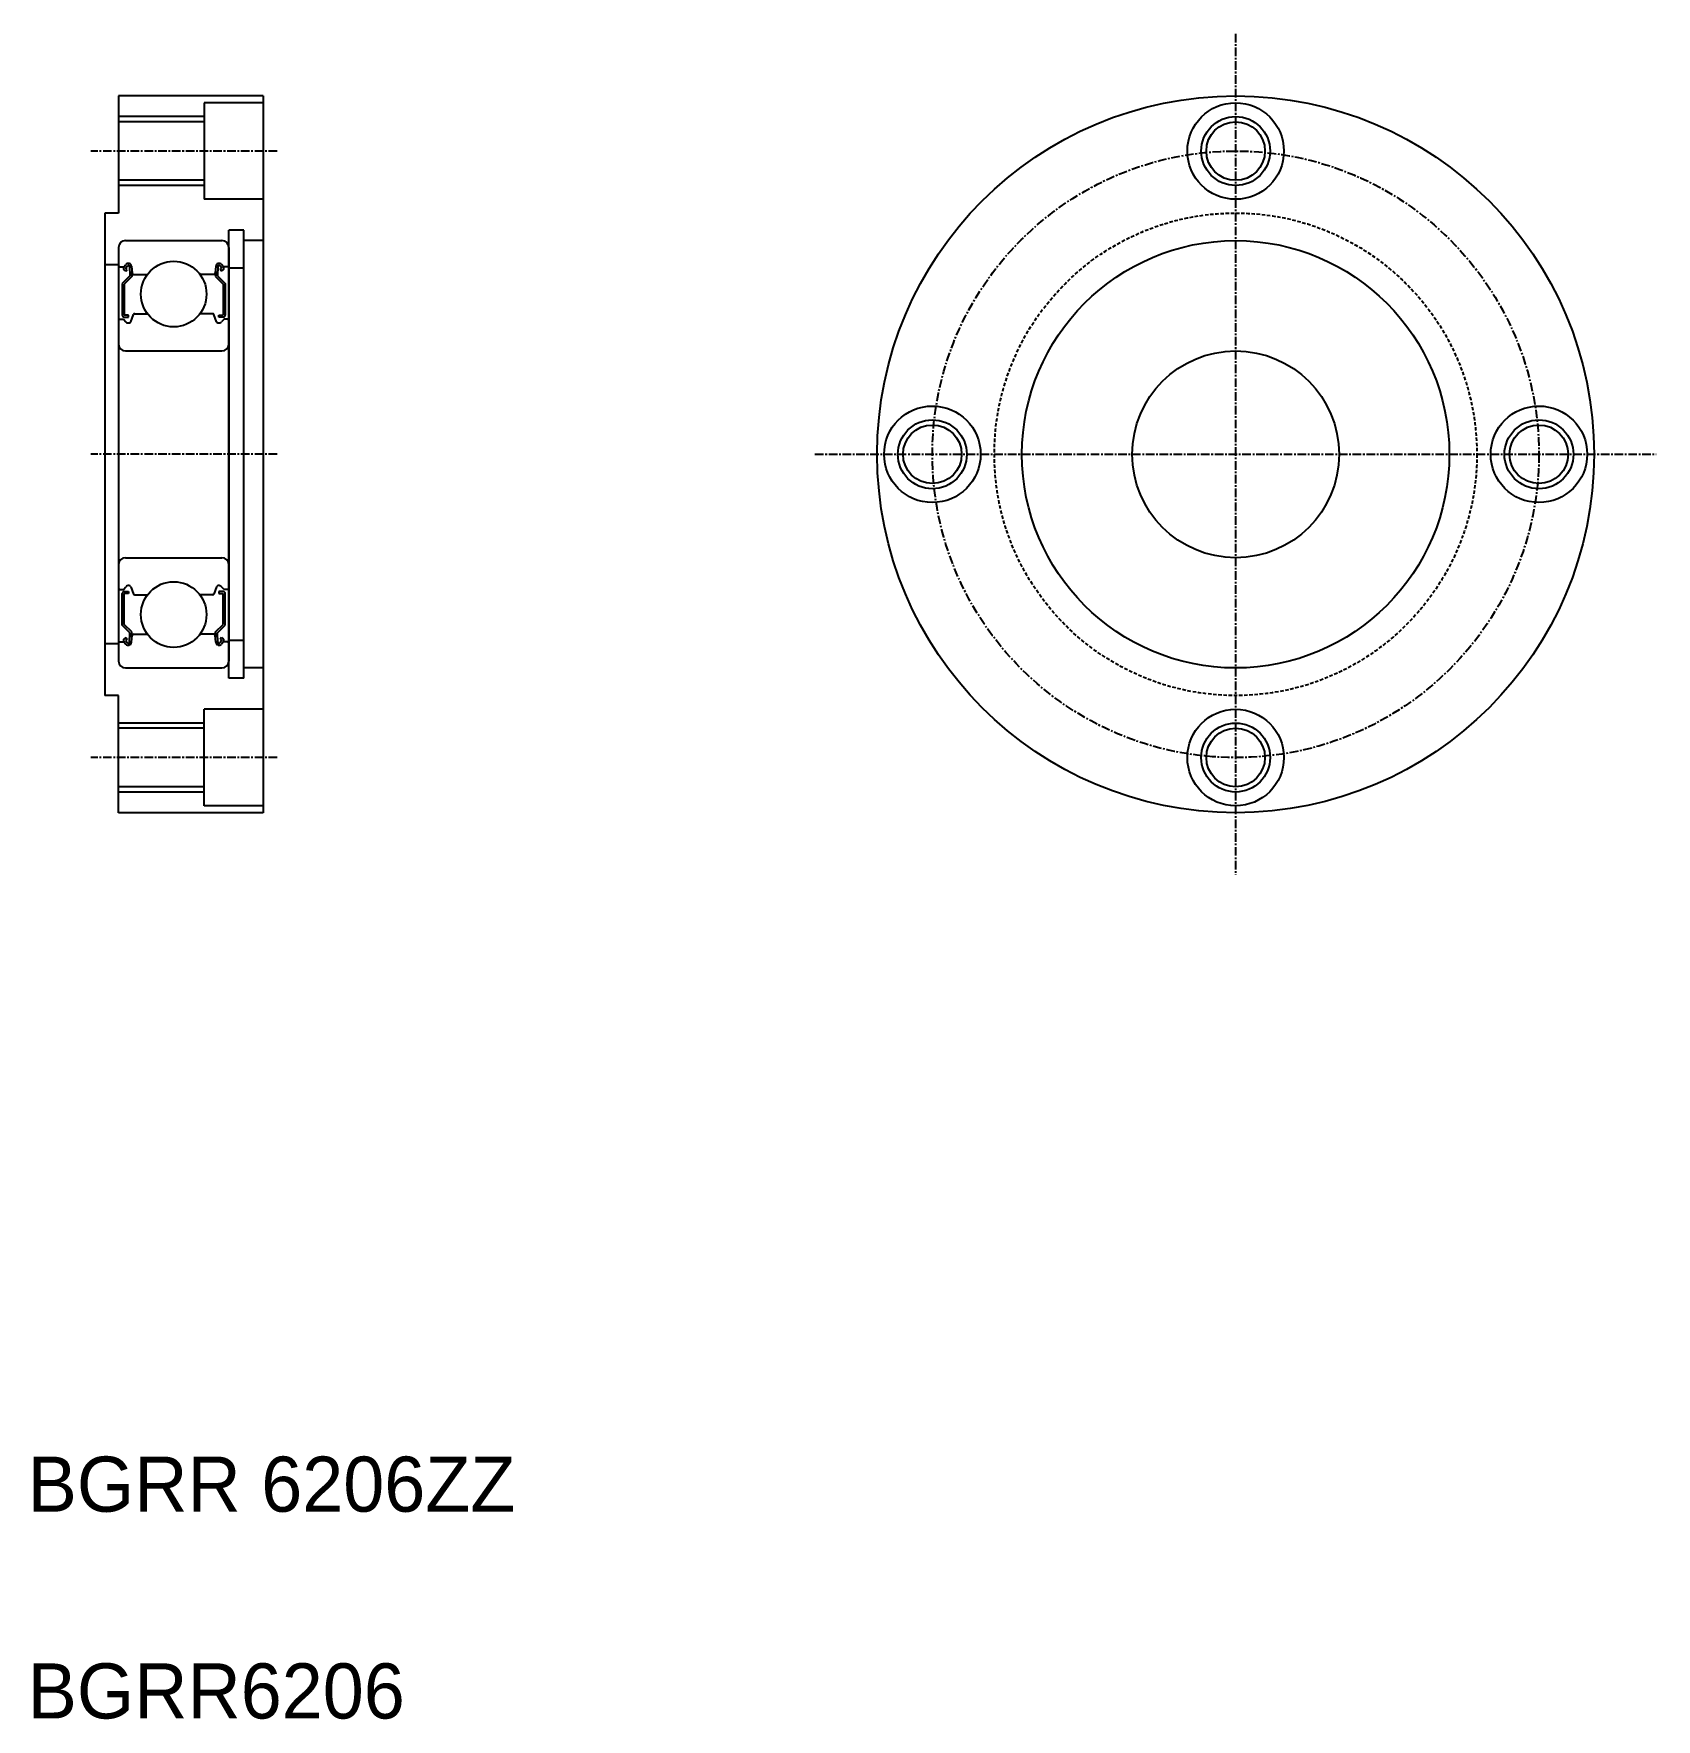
# Model space of a CAD drawing. Extents: x 301 to 536, y 89 to 334.
import ezdxf

# ---------------------------------------------------------------- set-up
doc = ezdxf.new("R2010")
doc.units = 0
doc.linetypes.add('CENTER', pattern=[2, 1.25, -0.25, 0.25, -0.25])
doc.linetypes.add('DASHED', pattern=[0.75, 0.5, -0.25])
doc.layers.get('0').update_dxf_attribs({"linetype": 'CONTINUOUS'})
doc.layers.add('CENTER', color=1, linetype='CENTER')

msp = doc.modelspace()

# ---------------------------------------------------------------- linework, layer by layer
for p, q in [((312.87, 324.97), (312.87, 307.97)), ((333.87, 324.97), (312.87, 324.97)), ((323.37, 324.97), (323.37, 324.97)), ((325.27, 323.97), (325.27, 309.97)), ((333.87, 323.97), (325.27, 323.97)), ((328.62, 324.97), (328.62, 324.97)), ((333.87, 324.97), (333.87, 220.97)), ((325.27, 321.22), (312.87, 321.22)), ((325.27, 312.72), (312.87, 312.72)), ((333.87, 309.97), (325.27, 309.97)), ((310.87, 307.97), (310.87, 237.97)), ((312.87, 307.97), (310.87, 307.97)), ((313.87, 303.97), (327.87, 303.97)), ((328.87, 240.47), (328.87, 305.47)), ((331.07, 305.47), (328.87, 305.47)), ((331.07, 240.47), (331.07, 305.47)), ((333.87, 303.97), (331.07, 303.97)), ((312.87, 302.97), (312.87, 242.97)), ((328.87, 302.97), (328.87, 242.97)), ((312.87, 300.47), (310.87, 300.47)), ((313.07, 300.17), (313.65, 300.17)), ((314.5, 298.87), (313.4, 297.77)), ((313.65, 300.17), (313.93, 300.5)), ((313.91, 299.55), (313.68, 299.74)), ((314.8, 298.75), (313.7, 297.65)), ((313.88, 299.97), (314.16, 300.31)), ((314.11, 299.78), (313.88, 299.97)), ((313.91, 299.55), (314.11, 299.78)), ((314.44, 300.21), (314.5, 298.87)), ((314.74, 300.25), (314.83, 299.25)), ((314.8, 299.59), (314.8, 298.75)), ((315.03, 299.07), (317.05, 299.07)), ((326.71, 299.07), (324.68, 299.07)), ((326.99, 300.25), (326.91, 299.25)), ((326.94, 299.59), (326.94, 298.75)), ((326.94, 298.75), (328.04, 297.65)), ((327.29, 300.21), (327.24, 298.87)), ((327.24, 298.87), (328.34, 297.77)), ((327.86, 299.97), (327.57, 300.31)), ((327.63, 299.78), (327.86, 299.97)), ((327.82, 299.55), (327.63, 299.78)), ((328.09, 300.17), (327.8, 300.5)), ((327.82, 299.55), (328.05, 299.74)), ((328.67, 300.17), (328.09, 300.17)), ((331.07, 299.97), (328.87, 299.97)), ((313.4, 297.77), (313.4, 293.17)), ((313.7, 297.65), (313.7, 293.17)), ((328.04, 297.65), (328.04, 293.17)), ((328.34, 297.77), (328.34, 293.17)), ((313.07, 292.57), (313.57, 292.57)), ((313.57, 292.57), (313.94, 292.19)), ((314.32, 293.17), (313.7, 293.17)), ((313.7, 292.87), (314.32, 292.87)), ((314.32, 292.87), (314.32, 293.17)), ((314.65, 292.21), (315.02, 293.23)), ((315.21, 293.37), (317.05, 293.37)), ((326.52, 293.37), (324.68, 293.37)), ((327.08, 292.21), (326.71, 293.23)), ((327.42, 293.17), (328.04, 293.17)), ((327.42, 292.87), (327.42, 293.17)), ((328.04, 292.87), (327.42, 292.87)), ((328.17, 292.57), (327.79, 292.19)), ((328.67, 292.57), (328.17, 292.57)), ((313.87, 287.97), (327.87, 287.97)), ((313.87, 257.97), (327.87, 257.97)), ((313.07, 253.37), (313.57, 253.37)), ((313.4, 248.16), (313.4, 252.77)), ((313.57, 253.37), (313.94, 253.74)), ((313.7, 253.07), (314.32, 253.07)), ((313.7, 248.29), (313.7, 252.77)), ((314.32, 252.77), (313.7, 252.77)), ((314.32, 253.07), (314.32, 252.77)), ((314.65, 253.72), (315.02, 252.7)), ((315.21, 252.57), (317.05, 252.57)), ((326.52, 252.57), (324.68, 252.57)), ((327.08, 253.72), (326.71, 252.7)), ((326.9, 253.21), (326.9, 253.21)), ((326.99, 253.46), (326.99, 253.46)), ((328.04, 253.07), (327.42, 253.07)), ((327.42, 253.07), (327.42, 252.77)), ((327.42, 252.77), (328.04, 252.77)), ((328.17, 253.37), (327.79, 253.74)), ((328.04, 248.29), (328.04, 252.77)), ((328.67, 253.37), (328.17, 253.37)), ((328.34, 248.16), (328.34, 252.77)), ((314.5, 247.06), (313.4, 248.16)), ((314.8, 247.19), (313.7, 248.29)), ((314.44, 245.72), (314.5, 247.06)), ((314.8, 246.34), (314.8, 247.19)), ((326.94, 247.19), (328.04, 248.29)), ((326.94, 246.34), (326.94, 247.19)), ((327.24, 247.06), (328.34, 248.16)), ((327.29, 245.72), (327.24, 247.06)), ((312.87, 245.47), (310.87, 245.47)), ((313.07, 245.77), (313.65, 245.77)), ((313.65, 245.77), (313.93, 245.43)), ((313.91, 246.38), (313.68, 246.19)), ((314.11, 246.15), (313.88, 245.96)), ((313.88, 245.96), (314.16, 245.62)), ((313.91, 246.38), (314.11, 246.15)), ((314.74, 245.69), (314.83, 246.68)), ((315.03, 246.87), (317.05, 246.87)), ((326.71, 246.87), (324.68, 246.87)), ((326.99, 245.69), (326.91, 246.68)), ((327.86, 245.96), (327.57, 245.62)), ((327.82, 246.38), (327.63, 246.15)), ((327.63, 246.15), (327.86, 245.96)), ((328.09, 245.77), (327.8, 245.43)), ((327.82, 246.38), (328.05, 246.19)), ((328.67, 245.77), (328.09, 245.77)), ((331.07, 245.97), (328.87, 245.97)), ((313.87, 241.97), (327.87, 241.97)), ((331.07, 240.47), (328.87, 240.47)), ((333.87, 241.97), (331.07, 241.97)), ((312.87, 237.97), (310.87, 237.97)), ((312.87, 220.97), (312.87, 237.97)), ((333.87, 235.97), (325.27, 235.97)), ((325.27, 221.97), (325.27, 235.97)), ((325.27, 233.22), (312.87, 233.22)), ((325.27, 224.72), (312.87, 224.72)), ((333.87, 220.97), (312.87, 220.97)), ((333.87, 221.97), (325.27, 221.97))]:
    msp.add_line(p, q)
at = {"color": 3}
for p, q in [((325.27, 321.97), (312.87, 321.97)), ((325.27, 311.97), (312.87, 311.97)), ((325.27, 233.97), (312.87, 233.97)), ((325.27, 223.97), (312.87, 223.97))]:
    msp.add_line(p, q, dxfattribs=at)
for centre, radius in [((474.93, 272.97), 52), ((474.93, 316.97), 7), ((474.93, 316.97), 4.25), ((474.93, 272.97), 31), ((320.87, 296.22), 4.76), ((474.93, 272.97), 15), ((430.93, 272.97), 7), ((518.93, 272.97), 7), ((430.93, 272.97), 4.25), ((518.93, 272.97), 4.25), ((320.87, 249.72), 4.76), ((474.93, 228.97), 7), ((474.93, 228.97), 4.25)]:
    msp.add_circle(centre, radius)
for centre in [(474.93, 316.97), (430.93, 272.97), (518.93, 272.97), (474.93, 228.97)]:
    msp.add_circle(centre, 5, dxfattribs=at)
at = {"color": 3, "linetype": 'DASHED'}
msp.add_circle((474.93, 272.97), 35, dxfattribs=at)
for centre, radius, start, end in [((313.87, 302.97), 1, 90, 180), ((327.87, 302.97), 1, 0, 90), ((313.07, 300.37), 0.2, 180, 270), ((313.88, 299.97), 0.3, 139.9073, 229.9975), ((314.28, 300.21), 0.46, 4.9875, 139.9073), ((314.28, 300.21), 0.16, 2.3753, 139.9932), ((315.03, 299.27), 0.2, 184.9875, 270), ((326.71, 299.27), 0.2, 270, 355.0125), ((327.45, 300.21), 0.46, 40.0927, 175.0125), ((327.45, 300.21), 0.16, 40.0068, 177.6247), ((327.86, 299.97), 0.3, 310.0025, 40.0927), ((328.67, 300.37), 0.2, 270, 0), ((313.07, 292.37), 0.2, 90, 180), ((313.7, 293.17), 0.3, 180, 270), ((314.36, 292.62), 0.6, 225, 272.805), ((314.37, 292.32), 0.3, 265.5374, 340.0304), ((315.21, 293.17), 0.2, 90, 160.0304), ((326.52, 293.17), 0.2, 19.9696, 90), ((327.37, 292.32), 0.3, 199.9696, 274.4626), ((327.37, 292.62), 0.6, 267.195, 315), ((328.04, 293.17), 0.3, 270, 0), ((328.67, 292.37), 0.2, 0, 90), ((313.87, 288.97), 1, 180, 270), ((327.87, 288.97), 1, 270, 0), ((313.87, 256.97), 1, 90, 180), ((327.87, 256.97), 1, 0, 90), ((313.07, 253.57), 0.2, 180, 270), ((313.7, 252.77), 0.3, 90, 180), ((314.36, 253.32), 0.6, 87.195, 135), ((314.37, 253.62), 0.3, 19.9696, 94.4626), ((315.21, 252.77), 0.2, 199.9696, 270), ((326.52, 252.77), 0.2, 270, 340.0304), ((327.37, 253.62), 0.3, 85.5374, 160.0304), ((327.37, 253.32), 0.6, 45, 92.805), ((328.04, 252.77), 0.3, 0, 90), ((328.67, 253.57), 0.2, 270, 0), ((313.07, 245.57), 0.2, 90, 180), ((313.88, 245.96), 0.3, 130.0025, 220.0927), ((314.28, 245.73), 0.46, 220.0927, 355.0125), ((314.28, 245.73), 0.16, 220.0068, 357.6247), ((315.03, 246.67), 0.2, 90, 175.0125), ((326.71, 246.67), 0.2, 4.9875, 90), ((327.45, 245.73), 0.46, 184.9875, 319.9073), ((327.45, 245.73), 0.16, 182.3753, 319.9932), ((327.86, 245.96), 0.3, 319.9073, 49.9975), ((328.67, 245.57), 0.2, 0, 90), ((313.87, 242.97), 1, 180, 270), ((327.87, 242.97), 1, 270, 0)]:
    msp.add_arc(centre, radius, start, end)
at = {"layer": 'CENTER', "color": 1, "linetype": 'CENTER'}
for p, q in [((474.93, 333.99), (474.93, 211.94)), ((335.87, 316.97), (308.87, 316.97)), ((335.87, 272.97), (308.87, 272.97)), ((413.9, 272.97), (535.95, 272.97)), ((335.87, 228.97), (308.87, 228.97))]:
    msp.add_line(p, q, dxfattribs=at)
msp.add_circle((474.93, 272.97), 44, dxfattribs=at)

# ---------------------------------------------------------------- texts
for s, p in [('BGRR 6206ZZ', (299.69, 119.55)), ('BGRR6206', (299.69, 89.55))]:
    msp.add_text(s, height=8).set_placement(p)

doc.saveas('drawing.dxf')
